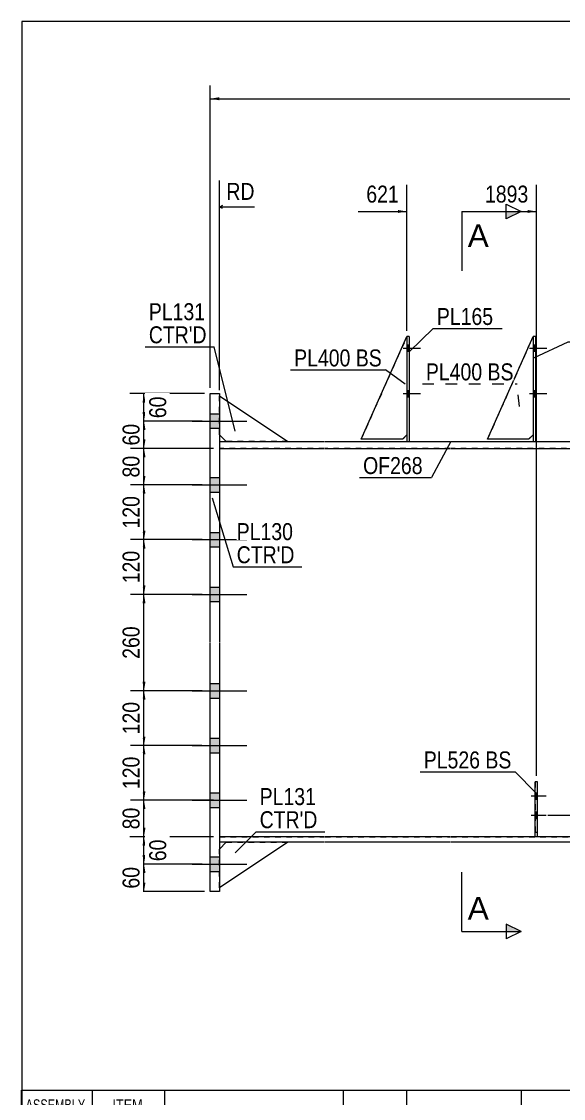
# Model space of a CAD drawing. Header units: millimetres. Extents: x 2 to 405, y 5 to 282.
# Drawn here: x 5 to 96.4, y 100.4 to 282 of the extents above; entities that cross this region are included whole.
import ezdxf

# ---------------------------------------------------------------- set-up
doc = ezdxf.new("R2010")
doc.units = ezdxf.units.MM
doc.linetypes.add('DXK_LINE_DOT1', pattern=[1.8814, 0.9407, -0.9407])
doc.linetypes.add('DXK_LINE_DOT2', pattern=[3.9198, 1.9599, -1.9599])
doc.styles.add('Arial', font='ARIAL.TTF', dxfattribs={"height": 0.2})
doc.styles.add('Arial Narrow', font='ARIALN.TTF', dxfattribs={"height": 0.2})

# ---------------------------------------------------------------- blocks, each defined once
blk = doc.blocks.new('Unknown-623473180-1210')
at = {"color": 5, "linetype": 'Continuous'}
for p, q in [((405, 282), (5, 282)), ((5, 282), (5, 5))]:
    blk.add_line(p, q, dxfattribs=at)
blk = doc.blocks.new('Part-623473180-1536 - 1485')
at = {"color": 2, "linetype": 'Continuous'}
for p, q in [((38.36, 211.17), (56.05, 211.17)), ((38.36, 211.17), (38.36, 210.02)), ((56.15, 211.17), (77.34, 211.17)), ((77.44, 211.17), (98.82, 211.17)), ((98.92, 211.17), (107.38, 211.17)), ((107.38, 211.17), (107.38, 210.02)), ((38.36, 210.02), (56.05, 210.02)), ((56.15, 210.02), (77.34, 210.02)), ((77.44, 210.02), (98.82, 210.02)), ((98.92, 210.02), (107.38, 210.02))]:
    blk.add_line(p, q, dxfattribs=at)
blk = doc.blocks.new('Bolt-623473180-1613 - 1485')
at = {"linetype": 'Continuous'}
for points in [[(91.68, 226.4), (91.68, 227.48), (91.29, 227.48), (91.29, 226.4)], [(91.68, 226.4), (91.68, 227.48), (91.29, 227.48), (91.29, 226.4)], [(91.68, 226.4), (91.68, 227.48), (91.29, 227.48), (91.29, 226.4)], [(91.68, 218.71), (91.68, 219.79), (91.29, 219.79), (91.29, 218.71)], [(91.68, 218.71), (91.68, 219.79), (91.29, 219.79), (91.29, 218.71)], [(91.68, 218.71), (91.68, 219.79), (91.29, 219.79), (91.29, 218.71)]]:
    blk.add_hatch(color=3, dxfattribs=at).paths.add_polyline_path(points)
at = {"color": 3, "linetype": 'Continuous'}
for p, q in [((91.29, 227.48), (91.68, 227.48)), ((91.29, 227.48), (91.68, 227.48)), ((91.29, 227.48), (91.68, 227.48)), ((90.68, 226.94), (93.6, 226.94)), ((90.68, 226.94), (93.6, 226.94)), ((90.68, 226.94), (93.6, 226.94)), ((91.29, 226.4), (91.68, 226.4)), ((91.29, 226.4), (91.68, 226.4)), ((91.29, 226.4), (91.68, 226.4)), ((91.29, 219.79), (91.68, 219.79)), ((91.29, 219.79), (91.68, 219.79)), ((91.29, 219.79), (91.68, 219.79)), ((90.68, 219.25), (93.6, 219.25)), ((90.68, 219.25), (93.6, 219.25)), ((90.68, 219.25), (93.6, 219.25)), ((91.29, 218.71), (91.68, 218.71)), ((91.29, 218.71), (91.68, 218.71)), ((91.29, 218.71), (91.68, 218.71))]:
    blk.add_line(p, q, dxfattribs=at)
blk = doc.blocks.new('Part-623473180-1558 - 1485')
at = {"color": 7, "linetype": 'DXK_LINE_DOT1'}
for p, q in [((56.05, 210.02), (38.36, 210.02)), ((38.36, 210.02), (38.36, 177.32)), ((77.34, 210.02), (56.15, 210.02)), ((98.82, 210.02), (77.44, 210.02)), ((126.71, 210.02), (98.92, 210.02)), ((148.18, 210.02), (126.81, 210.02)), ((194.99, 210.02), (148.28, 210.02)), ((202.63, 210.02), (195.09, 210.02)), ((202.63, 201.55), (202.63, 192.32)), ((38.36, 177.22), (38.36, 144.53)), ((38.36, 144.53), (56.05, 144.53)), ((56.15, 144.53), (77.34, 144.53)), ((77.44, 144.53), (98.82, 144.53)), ((98.92, 144.53), (126.71, 144.53)), ((126.81, 144.53), (148.18, 144.53)), ((148.28, 144.53), (194.99, 144.53)), ((195.09, 144.53), (202.63, 144.53))]:
    blk.add_line(p, q, dxfattribs=at)
at = {"color": 2, "linetype": 'Continuous'}
for p, q in [((202.63, 210.02), (202.63, 201.55)), ((202.63, 177.32), (202.63, 192.32)), ((202.63, 144.53), (202.63, 177.22))]:
    blk.add_line(p, q, dxfattribs=at)
blk = doc.blocks.new('Part-623473180-1708 - 1485')
at = {"color": 2, "linetype": 'Continuous'}
for p, q in [((91.68, 228.86), (91.29, 228.86)), ((91.29, 228.86), (91.29, 211.17)), ((91.68, 228.86), (91.67, 211.17))]:
    blk.add_line(p, q, dxfattribs=at)
at = {"color": 7, "linetype": 'DXK_LINE_DOT1'}
blk.add_line((91.29, 211.17), (91.67, 211.17), dxfattribs=at)
blk = doc.blocks.new('Part-623473180-1745 - 1485')
at = {"color": 2, "linetype": 'Continuous'}
for p, q in [((70.38, 228.86), (70, 228.86)), ((70, 228.86), (70, 211.17)), ((70.38, 228.86), (70.38, 211.17))]:
    blk.add_line(p, q, dxfattribs=at)
at = {"color": 7, "linetype": 'DXK_LINE_DOT1'}
blk.add_line((70, 211.17), (70.38, 211.17), dxfattribs=at)
blk = doc.blocks.new('Part-623473180-1681 - 1485')
at = {"color": 2, "linetype": 'Continuous'}
for p, q in [((83.6, 211.56), (91.29, 228.86)), ((90.52, 211.55), (83.6, 211.56)), ((91.29, 212.32), (90.52, 211.55))]:
    blk.add_line(p, q, dxfattribs=at)
at = {"color": 7, "linetype": 'DXK_LINE_DOT1'}
blk.add_line((91.29, 228.86), (91.29, 212.32), dxfattribs=at)
blk = doc.blocks.new('Bolt-623473180-1617 - 1485')
at = {"linetype": 'Continuous'}
for points in [[(70.38, 226.4), (70.38, 227.48), (70, 227.48), (70, 226.4)], [(70.38, 226.4), (70.38, 227.48), (70, 227.48), (70, 226.4)], [(70.38, 226.4), (70.38, 227.48), (70, 227.48), (70, 226.4)], [(70.38, 218.71), (70.38, 219.79), (70, 219.79), (70, 218.71)], [(70.38, 218.71), (70.38, 219.79), (70, 219.79), (70, 218.71)], [(70.38, 218.71), (70.38, 219.79), (70, 219.79), (70, 218.71)]]:
    blk.add_hatch(color=3, dxfattribs=at).paths.add_polyline_path(points)
at = {"color": 3, "linetype": 'Continuous'}
for p, q in [((70, 227.48), (70.38, 227.48)), ((70, 227.48), (70.38, 227.48)), ((70, 227.48), (70.38, 227.48)), ((69.38, 226.94), (72.31, 226.94)), ((69.38, 226.94), (72.31, 226.94)), ((69.38, 226.94), (72.31, 226.94)), ((70, 226.4), (70.38, 226.4)), ((70, 226.4), (70.38, 226.4)), ((70, 226.4), (70.38, 226.4)), ((70, 219.79), (70.38, 219.79)), ((70, 219.79), (70.38, 219.79)), ((70, 219.79), (70.38, 219.79)), ((69.38, 219.25), (72.3, 219.25)), ((69.38, 219.25), (72.3, 219.25)), ((69.38, 219.25), (72.3, 219.25)), ((70, 218.71), (70.38, 218.71)), ((70, 218.71), (70.38, 218.71)), ((70, 218.71), (70.38, 218.71))]:
    blk.add_line(p, q, dxfattribs=at)
blk = doc.blocks.new('Bolt-623473180-1630 - 1485')
at = {"linetype": 'Continuous'}
for points in [[(36.82, 215.86), (36.82, 213.4), (38.36, 213.4), (38.36, 215.86)], [(36.82, 215.86), (36.82, 213.4), (38.36, 213.4), (38.36, 215.86)], [(36.82, 205.09), (36.82, 202.63), (38.36, 202.63), (38.36, 205.09)], [(36.82, 205.09), (36.82, 202.63), (38.36, 202.63), (38.36, 205.09)], [(36.82, 195.86), (36.82, 193.4), (38.36, 193.4), (38.36, 195.86)], [(36.82, 195.86), (36.82, 193.4), (38.36, 193.4), (38.36, 195.86)], [(36.82, 186.63), (36.82, 184.17), (38.36, 184.17), (38.36, 186.63)], [(36.82, 186.63), (36.82, 184.17), (38.36, 184.17), (38.36, 186.63)], [(36.82, 170.38), (36.82, 167.92), (38.36, 167.92), (38.36, 170.38)], [(36.82, 170.38), (36.82, 167.92), (38.36, 167.92), (38.36, 170.38)], [(36.82, 161.15), (36.82, 158.69), (38.36, 158.69), (38.36, 161.15)], [(36.82, 161.15), (36.82, 158.69), (38.36, 158.69), (38.36, 161.15)], [(36.82, 151.92), (36.82, 149.45), (38.36, 149.45), (38.36, 151.92)], [(36.82, 151.92), (36.82, 149.45), (38.36, 149.45), (38.36, 151.92)], [(36.82, 141.15), (36.82, 138.69), (38.36, 138.69), (38.36, 141.15)], [(36.82, 141.15), (36.82, 138.69), (38.36, 138.69), (38.36, 141.15)]]:
    blk.add_hatch(color=3, dxfattribs=at).paths.add_polyline_path(points)
at = {"color": 3, "linetype": 'Continuous'}
for p, q in [((33.76, 214.63), (42.97, 214.63)), ((33.76, 214.63), (42.97, 214.63)), ((36.82, 215.86), (38.36, 215.86)), ((36.82, 215.86), (38.36, 215.86)), ((36.82, 213.4), (38.36, 213.4)), ((36.82, 213.4), (38.36, 213.4)), ((33.76, 203.86), (42.97, 203.86)), ((33.76, 203.86), (42.97, 203.86)), ((36.82, 205.09), (38.36, 205.09)), ((36.82, 205.09), (38.36, 205.09)), ((36.82, 202.63), (38.36, 202.63)), ((36.82, 202.63), (38.36, 202.63)), ((33.76, 194.63), (42.97, 194.63)), ((33.76, 194.63), (42.97, 194.63)), ((36.82, 195.86), (38.36, 195.86)), ((36.82, 195.86), (38.36, 195.86)), ((36.82, 193.4), (38.36, 193.4)), ((36.82, 193.4), (38.36, 193.4)), ((33.76, 185.4), (42.97, 185.4)), ((33.76, 185.4), (42.97, 185.4)), ((36.82, 186.63), (38.36, 186.63)), ((36.82, 186.63), (38.36, 186.63)), ((36.82, 184.17), (38.36, 184.17)), ((36.82, 184.17), (38.36, 184.17)), ((33.76, 169.15), (42.97, 169.15)), ((33.76, 169.15), (42.97, 169.15)), ((36.82, 170.38), (38.36, 170.38)), ((36.82, 170.38), (38.36, 170.38)), ((36.82, 167.92), (38.36, 167.92)), ((36.82, 167.92), (38.36, 167.92)), ((33.76, 159.92), (42.97, 159.92)), ((33.76, 159.92), (42.97, 159.92)), ((36.82, 161.15), (38.36, 161.15)), ((36.82, 161.15), (38.36, 161.15)), ((36.82, 158.69), (38.36, 158.69)), ((36.82, 158.69), (38.36, 158.69)), ((36.82, 151.92), (38.36, 151.92)), ((36.82, 151.92), (38.36, 151.92)), ((33.76, 150.69), (42.97, 150.69)), ((33.76, 150.69), (42.97, 150.69)), ((36.82, 149.45), (38.36, 149.45)), ((36.82, 149.45), (38.36, 149.45)), ((33.76, 139.92), (42.97, 139.92)), ((33.76, 139.92), (42.97, 139.92)), ((36.82, 141.15), (38.36, 141.15)), ((36.82, 141.15), (38.36, 141.15)), ((36.82, 138.69), (38.36, 138.69)), ((36.82, 138.69), (38.36, 138.69))]:
    blk.add_line(p, q, dxfattribs=at)
blk = doc.blocks.new('Part-623473180-1659 - 1485')
at = {"color": 2, "linetype": 'Continuous'}
for p, q in [((91.66, 144.55), (91.66, 153.79)), ((92.05, 153.79), (91.66, 153.79)), ((92.05, 144.55), (92.05, 153.79)), ((91.66, 144.55), (92.05, 144.55))]:
    blk.add_line(p, q, dxfattribs=at)
at = {"color": 7, "linetype": 'DXK_LINE_DOT1'}
blk.add_line((91.66, 145.32), (92.05, 145.32), dxfattribs=at)
blk = doc.blocks.new('Part-623473180-1919 - 1485')
at = {"color": 2, "linetype": 'Continuous'}
for p, q in [((49.9, 143.61), (38.36, 135.92)), ((38.36, 142.45), (39.51, 143.61))]:
    blk.add_line(p, q, dxfattribs=at)
at = {"color": 7, "linetype": 'DXK_LINE_DOT1'}
for p, q in [((39.51, 143.61), (49.9, 143.61)), ((38.36, 135.92), (38.36, 142.45))]:
    blk.add_line(p, q, dxfattribs=at)
blk = doc.blocks.new('Part-623473180-1924 - 1485')
at = {"color": 2, "linetype": 'Continuous'}
for p, q in [((38.36, 218.86), (49.9, 211.17)), ((39.51, 211.17), (38.36, 212.32))]:
    blk.add_line(p, q, dxfattribs=at)
at = {"color": 7, "linetype": 'DXK_LINE_DOT1'}
for p, q in [((38.36, 212.32), (38.36, 218.86)), ((49.9, 211.17), (39.51, 211.17))]:
    blk.add_line(p, q, dxfattribs=at)
blk = doc.blocks.new('Part-623473180-1929 - 1485')
at = {"color": 2, "linetype": 'Continuous'}
for p, q in [((36.82, 219.25), (38.36, 219.25)), ((36.82, 177.32), (36.82, 219.25)), ((38.36, 219.25), (38.36, 177.32)), ((36.82, 135.3), (36.82, 177.22)), ((38.36, 177.22), (38.36, 135.3)), ((38.36, 135.3), (36.82, 135.3))]:
    blk.add_line(p, q, dxfattribs=at)
blk = doc.blocks.new('Part-623473180-1951 - 1485')
at = {"color": 2, "linetype": 'Continuous'}
for p, q in [((56.05, 144.53), (38.36, 144.53)), ((38.36, 144.53), (38.36, 143.61)), ((56.05, 143.61), (38.36, 143.61)), ((77.34, 144.53), (56.15, 144.53)), ((77.34, 143.61), (56.15, 143.61)), ((98.82, 144.53), (77.44, 144.53)), ((98.82, 143.61), (77.44, 143.61)), ((105.07, 144.53), (98.92, 144.53)), ((105.07, 143.61), (98.92, 143.61)), ((105.07, 144.53), (105.07, 143.61))]:
    blk.add_line(p, q, dxfattribs=at)
blk = doc.blocks.new('Part-623473180-6113 - 1485')
at = {"color": 2, "linetype": 'Continuous'}
for p, q in [((62.3, 211.56), (70, 228.86)), ((69.23, 211.55), (62.3, 211.56)), ((70, 212.32), (69.23, 211.55))]:
    blk.add_line(p, q, dxfattribs=at)
at = {"color": 7, "linetype": 'DXK_LINE_DOT1'}
blk.add_line((70, 228.86), (70, 212.32), dxfattribs=at)
blk = doc.blocks.new('Part-623473180-6115 - 1485')
at = {"color": 7, "linetype": 'DXK_LINE_DOT1'}
for p, q in [((91.66, 153.79), (91.66, 144.55)), ((92.05, 153.79), (91.66, 153.79)), ((92.05, 144.55), (92.05, 153.79)), ((91.66, 144.55), (92.05, 144.55))]:
    blk.add_line(p, q, dxfattribs=at)
blk = doc.blocks.new('Part-623473180-6131 - 1485')
at = {"color": 7, "linetype": 'DXK_LINE_DOT1'}
for p, q in [((83.6, 211.56), (91.29, 228.86)), ((90.52, 211.55), (83.6, 211.56)), ((91.29, 212.32), (90.52, 211.55))]:
    blk.add_line(p, q, dxfattribs=at)
blk = doc.blocks.new('Part-623473180-6135 - 1485')
at = {"color": 7, "linetype": 'DXK_LINE_DOT1'}
for p, q in [((62.3, 211.56), (70, 228.86)), ((69.23, 211.55), (62.3, 211.56)), ((70, 212.32), (69.23, 211.55))]:
    blk.add_line(p, q, dxfattribs=at)
blk = doc.blocks.new('Bolt-623473180-6141 - 1485')
at = {"linetype": 'Continuous'}
for points in [[(92.05, 150.87), (92.05, 151.95), (91.66, 151.95), (91.66, 150.87)], [(92.05, 147.63), (92.05, 148.71), (91.66, 148.71), (91.66, 147.63)]]:
    blk.add_hatch(color=3, dxfattribs=at).paths.add_polyline_path(points)
at = {"color": 3, "linetype": 'Continuous'}
for p, q in [((90.93, 151.41), (93.47, 151.41)), ((91.66, 151.95), (92.05, 151.95)), ((91.66, 150.87), (92.05, 150.87)), ((90.93, 148.17), (93.47, 148.17)), ((91.66, 148.71), (92.05, 148.71)), ((91.66, 147.63), (92.05, 147.63))]:
    blk.add_line(p, q, dxfattribs=at)
blk = doc.blocks.new('Bolt-623473180-6150 - 1485')
at = {"color": 3, "linetype": 'DXK_LINE_DOT2'}
for p, q in [((90.93, 151.41), (93.47, 151.41)), ((91.66, 151.95), (92.05, 151.95)), ((91.66, 150.87), (92.05, 150.87)), ((90.93, 148.17), (93.47, 148.17)), ((91.66, 148.71), (92.05, 148.71)), ((91.66, 147.63), (92.05, 147.63))]:
    blk.add_line(p, q, dxfattribs=at)
blk = doc.blocks.new('StraightDimension-623473180-8258 - 1485')
at = {"linetype": 'Continuous'}
for points in [[(25.38, 183.9), (25.63, 185.4), (25.88, 183.9)], [(25.88, 170.65), (25.63, 169.15), (25.38, 170.65)]]:
    blk.add_hatch(color=7, dxfattribs=at).paths.add_polyline_path(points)
at = {"color": 7, "linetype": 'Continuous'}
for p, q in [((35.42, 185.4), (23.38, 185.4)), ((25.63, 169.15), (25.63, 185.4)), ((35.42, 169.15), (23.38, 169.15))]:
    blk.add_line(p, q, dxfattribs=at)
at = {"color": 0}
blk.add_wipeout([(25.48, 180.62), (21.28, 180.62), (21.28, 173.93), (25.48, 173.93)], dxfattribs=at)
at = {"color": 3, "style": 'Arial Narrow'}
blk.add_text('260', height=2.863, rotation=90.0002, dxfattribs=at).set_placement((24.88, 174.53))
blk = doc.blocks.new('StraightDimension-623473180-2126 - 1485')
at = {"linetype": 'Continuous'}
for points in [[(101.51, 208.52), (101.76, 210.02), (102.01, 208.52)], [(102.01, 149.67), (101.76, 148.17), (101.51, 149.67)]]:
    blk.add_hatch(color=7, dxfattribs=at).paths.add_polyline_path(points)
at = {"color": 7, "linetype": 'Continuous'}
for p, q in [((78.38, 210.02), (104.16, 210.02)), ((101.76, 148.17), (101.76, 210.02)), ((93.76, 148.17), (104.16, 148.17))]:
    blk.add_line(p, q, dxfattribs=at)
at = {"color": 0}
blk.add_wipeout([(101.61, 182.43), (97.41, 182.43), (97.41, 175.75), (101.61, 175.75)], dxfattribs=at)
at = {"color": 0, "linetype": 'Continuous'}
blk.add_wipeout([(106.86, 181.01), (102.66, 181.01), (102.66, 173.42), (106.86, 173.42)], dxfattribs=at)
at = {"color": 3, "style": 'Arial Narrow'}
blk.add_text('853', height=2.863, rotation=90.0002, dxfattribs=at).set_placement((101.01, 176.35))
at = {"color": 3, "linetype": 'Continuous', "style": 'Arial Narrow'}
blk.add_text('TYP', height=2.863, rotation=90.0002, dxfattribs=at).set_placement((106.26, 174.02))
blk = doc.blocks.new('StraightDimension-623473180-2242 - 1485')
at = {"linetype": 'Continuous'}
blk.add_hatch(color=7, dxfattribs=at).paths.add_polyline_path([(38.32, 268.73), (36.82, 268.98), (38.32, 269.23)])
at = {"color": 7, "linetype": 'Continuous'}
for p, q in [((36.82, 220.25), (36.82, 271.23)), ((36.82, 268.98), (334.67, 268.98))]:
    blk.add_line(p, q, dxfattribs=at)
blk = doc.blocks.new('StraightDimension-623473180-8253 - 1485')
at = {"linetype": 'Continuous'}
for points in [[(25.38, 217.75), (25.63, 219.25), (25.88, 217.75)], [(25.88, 216.13), (25.63, 214.63), (25.38, 216.13)]]:
    blk.add_hatch(color=7, dxfattribs=at).paths.add_polyline_path(points)
at = {"color": 7, "linetype": 'Continuous'}
for p, q in [((35.82, 219.25), (23.23, 219.25)), ((25.63, 214.63), (25.63, 219.25)), ((35.42, 214.63), (23.23, 214.63))]:
    blk.add_line(p, q, dxfattribs=at)
at = {"color": 0}
blk.add_wipeout([(29.98, 219.37), (25.78, 219.37), (25.78, 214.51), (29.98, 214.51)], dxfattribs=at)
at = {"color": 3, "style": 'Arial Narrow'}
blk.add_text('60', height=2.863, rotation=90.0002, dxfattribs=at).set_placement((29.38, 215.11))
blk = doc.blocks.new('StraightDimension-623473180-8254 - 1485')
at = {"linetype": 'Continuous'}
for points in [[(25.38, 213.13), (25.63, 214.63), (25.88, 213.13)], [(25.88, 211.52), (25.63, 210.02), (25.38, 211.52)]]:
    blk.add_hatch(color=7, dxfattribs=at).paths.add_polyline_path(points)
at = {"color": 7, "linetype": 'Continuous'}
for p, q in [((35.42, 214.63), (23.38, 214.63)), ((25.63, 210.02), (25.63, 214.63)), ((37.36, 210.02), (23.38, 210.02))]:
    blk.add_line(p, q, dxfattribs=at)
at = {"color": 0}
blk.add_wipeout([(25.48, 214.75), (21.28, 214.75), (21.28, 209.9), (25.48, 209.9)], dxfattribs=at)
at = {"color": 3, "style": 'Arial Narrow'}
blk.add_text('60', height=2.863, rotation=90.0002, dxfattribs=at).set_placement((24.88, 210.5))
blk = doc.blocks.new('StraightDimension-623473180-8255 - 1485')
at = {"linetype": 'Continuous'}
for points in [[(25.38, 208.52), (25.63, 210.02), (25.88, 208.52)], [(25.88, 205.36), (25.63, 203.86), (25.38, 205.36)]]:
    blk.add_hatch(color=7, dxfattribs=at).paths.add_polyline_path(points)
at = {"color": 7, "linetype": 'Continuous'}
for p, q in [((37.36, 210.02), (23.38, 210.02)), ((25.63, 203.86), (25.63, 210.02)), ((35.42, 203.86), (23.38, 203.86))]:
    blk.add_line(p, q, dxfattribs=at)
at = {"color": 0}
blk.add_wipeout([(25.48, 209.37), (21.28, 209.37), (21.28, 204.51), (25.48, 204.51)], dxfattribs=at)
at = {"color": 3, "style": 'Arial Narrow'}
blk.add_text('80', height=2.863, rotation=90.0002, dxfattribs=at).set_placement((24.88, 205.11))
blk = doc.blocks.new('StraightDimension-623473180-8256 - 1485')
at = {"linetype": 'Continuous'}
for points in [[(25.38, 202.36), (25.63, 203.86), (25.88, 202.36)], [(25.88, 196.13), (25.63, 194.63), (25.38, 196.13)]]:
    blk.add_hatch(color=7, dxfattribs=at).paths.add_polyline_path(points)
at = {"color": 7, "linetype": 'Continuous'}
for p, q in [((35.42, 203.86), (23.38, 203.86)), ((25.63, 194.63), (25.63, 203.86)), ((35.42, 194.63), (23.38, 194.63))]:
    blk.add_line(p, q, dxfattribs=at)
at = {"color": 0}
blk.add_wipeout([(25.48, 202.59), (21.28, 202.59), (21.28, 195.9), (25.48, 195.9)], dxfattribs=at)
at = {"color": 3, "style": 'Arial Narrow'}
blk.add_text('120', height=2.863, rotation=90.0002, dxfattribs=at).set_placement((24.88, 196.5))
blk = doc.blocks.new('StraightDimension-623473180-8257 - 1485')
at = {"linetype": 'Continuous'}
for points in [[(25.38, 193.13), (25.63, 194.63), (25.88, 193.13)], [(25.88, 186.9), (25.63, 185.4), (25.38, 186.9)]]:
    blk.add_hatch(color=7, dxfattribs=at).paths.add_polyline_path(points)
at = {"color": 7, "linetype": 'Continuous'}
for p, q in [((35.42, 194.63), (23.38, 194.63)), ((25.63, 185.4), (25.63, 194.63)), ((35.42, 185.4), (23.38, 185.4))]:
    blk.add_line(p, q, dxfattribs=at)
at = {"color": 0}
blk.add_wipeout([(25.48, 193.36), (21.28, 193.36), (21.28, 186.67), (25.48, 186.67)], dxfattribs=at)
at = {"color": 3, "style": 'Arial Narrow'}
blk.add_text('120', height=2.863, rotation=90.0002, dxfattribs=at).set_placement((24.88, 187.27))
blk = doc.blocks.new('StraightDimension-623473180-8259 - 1485')
at = {"linetype": 'Continuous'}
for points in [[(25.38, 167.65), (25.63, 169.15), (25.88, 167.65)], [(25.88, 161.42), (25.63, 159.92), (25.38, 161.42)]]:
    blk.add_hatch(color=7, dxfattribs=at).paths.add_polyline_path(points)
at = {"color": 7, "linetype": 'Continuous'}
for p, q in [((35.42, 169.15), (23.38, 169.15)), ((25.63, 159.92), (25.63, 169.15)), ((35.41, 159.92), (23.38, 159.92))]:
    blk.add_line(p, q, dxfattribs=at)
at = {"color": 0}
blk.add_wipeout([(25.48, 167.87), (21.28, 167.87), (21.28, 161.19), (25.48, 161.19)], dxfattribs=at)
at = {"color": 3, "style": 'Arial Narrow'}
blk.add_text('120', height=2.863, rotation=90.0002, dxfattribs=at).set_placement((24.88, 161.79))
blk = doc.blocks.new('StraightDimension-623473180-8260 - 1485')
at = {"linetype": 'Continuous'}
for points in [[(25.38, 158.42), (25.63, 159.92), (25.88, 158.42)], [(25.88, 152.18), (25.63, 150.68), (25.38, 152.18)]]:
    blk.add_hatch(color=7, dxfattribs=at).paths.add_polyline_path(points)
at = {"color": 7, "linetype": 'Continuous'}
for p, q in [((35.41, 159.92), (23.38, 159.92)), ((25.63, 150.68), (25.63, 159.92)), ((37.36, 150.68), (23.38, 150.68))]:
    blk.add_line(p, q, dxfattribs=at)
at = {"color": 0}
blk.add_wipeout([(25.48, 158.64), (21.28, 158.64), (21.28, 151.96), (25.48, 151.96)], dxfattribs=at)
at = {"color": 3, "style": 'Arial Narrow'}
blk.add_text('120', height=2.863, rotation=90.0002, dxfattribs=at).set_placement((24.88, 152.56))
blk = doc.blocks.new('StraightDimension-623473180-8261 - 1485')
at = {"linetype": 'Continuous'}
for points in [[(25.38, 149.18), (25.63, 150.68), (25.88, 149.18)], [(25.88, 146.03), (25.63, 144.53), (25.38, 146.03)]]:
    blk.add_hatch(color=7, dxfattribs=at).paths.add_polyline_path(points)
at = {"color": 7, "linetype": 'Continuous'}
for p, q in [((37.36, 150.68), (23.38, 150.68)), ((25.63, 144.53), (25.63, 150.68)), ((37.36, 144.53), (23.38, 144.53))]:
    blk.add_line(p, q, dxfattribs=at)
at = {"color": 0}
blk.add_wipeout([(25.48, 150.04), (21.28, 150.04), (21.28, 145.18), (25.48, 145.18)], dxfattribs=at)
at = {"color": 3, "style": 'Arial Narrow'}
blk.add_text('80', height=2.863, rotation=90.0002, dxfattribs=at).set_placement((24.88, 145.78))
blk = doc.blocks.new('StraightDimension-623473180-8262 - 1485')
at = {"linetype": 'Continuous'}
for points in [[(25.38, 143.03), (25.63, 144.53), (25.88, 143.03)], [(25.88, 141.42), (25.63, 139.92), (25.38, 141.42)]]:
    blk.add_hatch(color=7, dxfattribs=at).paths.add_polyline_path(points)
at = {"color": 7, "linetype": 'Continuous'}
for p, q in [((37.36, 144.53), (23.23, 144.53)), ((25.63, 139.92), (25.63, 144.53)), ((35.42, 139.92), (23.23, 139.92))]:
    blk.add_line(p, q, dxfattribs=at)
at = {"color": 0}
blk.add_wipeout([(29.98, 144.65), (25.78, 144.65), (25.78, 139.8), (29.98, 139.8)], dxfattribs=at)
at = {"color": 3, "style": 'Arial Narrow'}
blk.add_text('60', height=2.863, rotation=90.0002, dxfattribs=at).set_placement((29.38, 140.4))
blk = doc.blocks.new('StraightDimension-623473180-8263 - 1485')
at = {"linetype": 'Continuous'}
for points in [[(25.38, 138.42), (25.63, 139.92), (25.88, 138.42)], [(25.88, 136.8), (25.63, 135.3), (25.38, 136.8)]]:
    blk.add_hatch(color=7, dxfattribs=at).paths.add_polyline_path(points)
at = {"color": 7, "linetype": 'Continuous'}
for p, q in [((35.42, 139.92), (23.38, 139.92)), ((25.63, 135.3), (25.63, 139.92)), ((35.82, 135.3), (23.38, 135.3))]:
    blk.add_line(p, q, dxfattribs=at)
at = {"color": 0}
blk.add_wipeout([(25.48, 140.04), (21.28, 140.04), (21.28, 135.18), (25.48, 135.18)], dxfattribs=at)
at = {"color": 3, "style": 'Arial Narrow'}
blk.add_text('60', height=2.863, rotation=90.0002, dxfattribs=at).set_placement((24.88, 135.78))
blk = doc.blocks.new('StraightDimension-623473180-12935 - 1485')
at = {"linetype": 'Continuous'}
blk.add_hatch(color=7, dxfattribs=at).paths.add_polyline_path([(90.36, 250.22), (91.86, 249.97), (90.36, 249.72)])
at = {"color": 7, "linetype": 'Continuous'}
for p, q in [((91.86, 154.79), (91.86, 254.47)), ((81.79, 249.97), (91.86, 249.97))]:
    blk.add_line(p, q, dxfattribs=at)
at = {"color": 0}
blk.add_wipeout([(91.08, 250.87), (91.08, 255.07), (82.57, 255.07), (82.57, 250.87)], dxfattribs=at)
at = {"color": 3, "style": 'Arial Narrow'}
blk.add_text('1893', height=2.863, dxfattribs=at).set_placement((83.17, 251.47))
blk = doc.blocks.new('StraightDimension-623473180-12936 - 1485')
at = {"linetype": 'Continuous'}
blk.add_hatch(color=7, dxfattribs=at).paths.add_polyline_path([(68.5, 250.22), (70, 249.97), (68.5, 249.72)])
at = {"color": 7, "linetype": 'Continuous'}
for p, q in [((70, 229.86), (70, 254.47)), ((61.76, 249.97), (70, 249.97))]:
    blk.add_line(p, q, dxfattribs=at)
at = {"color": 0, "linetype": 'Continuous'}
blk.add_wipeout([(44.89, 251.32), (44.89, 255.52), (38.94, 255.52), (38.94, 251.32)], dxfattribs=at)
at = {"color": 7, "linetype": 'Continuous'}
for p, q in [((38.36, 219.86), (38.36, 255.22)), ((38.86, 250.97), (38.36, 250.72)), ((38.86, 250.47), (38.36, 250.72)), ((44.29, 250.72), (38.36, 250.72))]:
    blk.add_line(p, q, dxfattribs=at)
at = {"color": 3, "linetype": 'Continuous', "style": 'Arial Narrow'}
blk.add_text('RD', height=2.863, dxfattribs=at).set_placement((39.54, 251.92))
at = {"color": 0}
blk.add_wipeout([(69.22, 250.87), (69.22, 255.07), (62.54, 255.07), (62.54, 250.87)], dxfattribs=at)
at = {"color": 3, "style": 'Arial Narrow'}
blk.add_text('621', height=2.863, dxfattribs=at).set_placement((63.14, 251.47))
blk = doc.blocks.new('CBS_BOM-623473180-13052')
at = {"color": 7, "linetype": 'Continuous'}
for p, q in [((4.97, 93.77), (4.97, 101.77)), ((4.97, 101.77), (159.89, 101.77)), ((16.97, 93.77), (16.97, 101.77)), ((29.16, 93.77), (29.16, 101.77)), ((59.32, 93.77), (59.32, 101.77)), ((70, 93.77), (70, 101.77)), ((89.32, 93.77), (89.32, 101.77)), ((108.12, 93.77), (108.12, 101.77)), ((119.33, 93.77), (119.33, 101.77)), ((132.12, 93.77), (132.12, 101.77)), ((143.87, 93.77), (143.87, 101.77)), ((159.89, 101.76), (159.89, 93.78)), ((4.97, 93.77), (159.89, 93.77)), ((4.97, 88.97), (4.97, 93.77)), ((16.97, 88.97), (16.97, 93.77)), ((29.16, 88.97), (29.16, 93.77)), ((59.32, 88.97), (59.32, 93.77)), ((70, 88.97), (70, 93.77)), ((89.32, 88.97), (89.32, 93.77)), ((96.58, 88.97), (96.58, 93.77)), ((108.12, 88.97), (108.12, 93.77)), ((119.33, 88.97), (119.33, 93.77)), ((132.12, 88.97), (132.12, 93.77)), ((143.89, 88.97), (143.89, 93.77)), ((159.89, 93.76), (159.89, 88.97)), ((4.97, 84.17), (4.97, 88.97)), ((16.97, 88.97), (159.89, 88.97)), ((16.97, 84.17), (16.97, 88.97)), ((29.16, 84.17), (29.16, 88.97)), ((59.32, 84.17), (59.32, 88.97)), ((70, 84.17), (70, 88.97)), ((89.32, 84.17), (89.32, 88.97)), ((96.58, 84.17), (96.58, 88.97)), ((108.12, 84.17), (108.12, 88.97)), ((119.33, 84.17), (119.33, 88.97)), ((132.12, 84.17), (132.12, 88.97)), ((143.89, 84.17), (143.89, 88.97)), ((159.89, 88.96), (159.89, 84.17)), ((4.97, 79.37), (4.97, 84.17)), ((16.97, 84.17), (159.89, 84.17)), ((16.97, 79.37), (16.97, 84.17)), ((29.16, 79.37), (29.16, 84.17)), ((59.32, 79.37), (59.32, 84.17)), ((70, 79.37), (70, 84.17)), ((89.32, 79.37), (89.32, 84.17)), ((96.58, 79.37), (96.58, 84.17)), ((108.12, 79.37), (108.12, 84.17)), ((119.33, 79.37), (119.33, 84.17)), ((132.12, 79.37), (132.12, 84.17)), ((143.89, 79.37), (143.89, 84.17)), ((159.89, 84.16), (159.89, 79.37)), ((4.97, 74.57), (4.97, 79.37)), ((16.97, 79.37), (159.89, 79.37)), ((16.97, 74.57), (16.97, 79.37)), ((29.16, 74.57), (29.16, 79.37)), ((59.32, 74.57), (59.32, 79.37)), ((70, 74.57), (70, 79.37)), ((89.32, 74.57), (89.32, 79.37)), ((96.58, 74.57), (96.58, 79.37)), ((108.12, 74.57), (108.12, 79.37)), ((119.33, 74.57), (119.33, 79.37)), ((132.12, 74.57), (132.12, 79.37)), ((143.89, 74.57), (143.89, 79.37)), ((159.89, 79.36), (159.89, 74.57)), ((4.97, 69.77), (4.97, 74.57)), ((16.97, 74.57), (159.89, 74.57)), ((16.97, 69.77), (16.97, 74.57)), ((29.16, 69.77), (29.16, 74.57)), ((59.32, 69.77), (59.32, 74.57)), ((70, 69.77), (70, 74.57)), ((89.32, 69.77), (89.32, 74.57)), ((96.58, 69.77), (96.58, 74.57)), ((108.12, 69.77), (108.12, 74.57)), ((119.33, 69.77), (119.33, 74.57)), ((132.12, 69.77), (132.12, 74.57)), ((143.89, 69.77), (143.89, 74.57)), ((159.89, 74.56), (159.89, 69.77)), ((4.97, 64.97), (4.97, 69.77)), ((16.97, 69.77), (159.89, 69.77)), ((16.97, 64.97), (16.97, 69.77)), ((29.16, 64.97), (29.16, 69.77)), ((59.32, 64.97), (59.32, 69.77)), ((70, 64.97), (70, 69.77)), ((89.32, 64.97), (89.32, 69.77)), ((96.58, 64.97), (96.58, 69.77)), ((108.12, 64.97), (108.12, 69.77)), ((119.33, 64.97), (119.33, 69.77)), ((132.12, 64.97), (132.12, 69.77)), ((143.89, 64.97), (143.89, 69.77)), ((159.89, 69.76), (159.89, 64.97)), ((4.97, 60.17), (4.97, 64.97)), ((16.97, 64.97), (159.89, 64.97)), ((16.97, 60.17), (16.97, 64.97)), ((29.16, 60.17), (29.16, 64.97)), ((59.32, 60.17), (59.32, 64.97)), ((70, 60.17), (70, 64.97)), ((89.32, 60.17), (89.32, 64.97)), ((96.58, 60.17), (96.58, 64.97)), ((108.12, 60.17), (108.12, 64.97)), ((119.33, 60.17), (119.33, 64.97)), ((132.12, 60.17), (132.12, 64.97)), ((143.89, 60.17), (143.89, 64.97)), ((159.89, 64.96), (159.89, 60.17)), ((4.97, 55.37), (4.97, 60.17)), ((16.97, 60.17), (159.89, 60.17)), ((16.97, 55.37), (16.97, 60.17)), ((29.16, 55.37), (29.16, 60.17)), ((59.32, 55.37), (59.32, 60.17)), ((70, 55.37), (70, 60.17)), ((89.32, 55.37), (89.32, 60.17)), ((96.58, 55.37), (96.58, 60.17)), ((108.12, 55.37), (108.12, 60.17)), ((119.33, 55.37), (119.33, 60.17)), ((132.12, 55.37), (132.12, 60.17)), ((143.89, 55.37), (143.89, 60.17)), ((159.89, 60.16), (159.89, 55.37)), ((4.97, 50.57), (4.97, 55.37)), ((16.97, 55.37), (159.89, 55.37)), ((16.97, 50.57), (16.97, 55.37)), ((29.16, 50.57), (29.16, 55.37)), ((59.32, 50.57), (59.32, 55.37)), ((70, 50.57), (70, 55.37)), ((89.32, 50.57), (89.32, 55.37)), ((96.58, 50.57), (96.58, 55.37)), ((108.12, 50.57), (108.12, 55.37)), ((119.33, 50.57), (119.33, 55.37)), ((132.12, 50.57), (132.12, 55.37)), ((143.89, 50.57), (143.89, 55.37)), ((159.89, 55.36), (159.89, 50.57)), ((4.97, 45.77), (4.97, 50.57)), ((16.97, 50.57), (159.89, 50.57)), ((16.97, 45.77), (16.97, 50.57)), ((29.16, 45.77), (29.16, 50.57)), ((59.32, 45.77), (59.32, 50.57)), ((70, 45.77), (70, 50.57)), ((89.32, 45.77), (89.32, 50.57)), ((96.58, 45.77), (96.58, 50.57)), ((108.12, 45.77), (108.12, 50.57)), ((119.33, 45.77), (119.33, 50.57)), ((132.12, 45.77), (132.12, 50.57)), ((143.89, 45.77), (143.89, 50.57)), ((159.89, 50.56), (159.89, 45.77)), ((4.97, 40.97), (4.97, 45.77)), ((16.97, 45.77), (159.89, 45.77)), ((16.97, 40.97), (16.97, 45.77)), ((29.16, 40.97), (29.16, 45.77)), ((59.32, 40.97), (59.32, 45.77)), ((70, 40.97), (70, 45.77)), ((89.32, 40.97), (89.32, 45.77)), ((96.58, 40.97), (96.58, 45.77)), ((108.12, 40.97), (108.12, 45.77)), ((119.33, 40.97), (119.33, 45.77)), ((132.12, 40.97), (132.12, 45.77)), ((143.89, 40.97), (143.89, 45.77)), ((159.89, 45.76), (159.89, 40.97)), ((4.97, 36.17), (4.97, 40.97)), ((16.97, 40.97), (159.89, 40.97)), ((16.97, 36.17), (16.97, 40.97)), ((29.16, 36.17), (29.16, 40.97)), ((59.32, 36.17), (59.32, 40.97)), ((70, 36.17), (70, 40.97)), ((89.32, 36.17), (89.32, 40.97)), ((96.58, 36.17), (96.58, 40.97)), ((108.12, 36.17), (108.12, 40.97)), ((119.33, 36.17), (119.33, 40.97)), ((132.12, 36.17), (132.12, 40.97)), ((143.89, 36.17), (143.89, 40.97)), ((159.89, 40.96), (159.89, 36.17)), ((4.97, 31.37), (4.97, 36.17)), ((16.97, 36.17), (159.89, 36.17)), ((16.97, 31.37), (16.97, 36.17)), ((29.16, 31.37), (29.16, 36.17)), ((59.32, 31.37), (59.32, 36.17)), ((70, 31.37), (70, 36.17)), ((89.32, 31.37), (89.32, 36.17)), ((96.58, 31.37), (96.58, 36.17)), ((108.12, 31.37), (108.12, 36.17)), ((119.33, 31.37), (119.33, 36.17)), ((132.12, 31.37), (132.12, 36.17)), ((143.89, 31.37), (143.89, 36.17)), ((159.89, 36.16), (159.89, 31.37)), ((4.97, 26.57), (4.97, 31.37)), ((16.97, 31.37), (159.89, 31.37)), ((16.97, 26.57), (16.97, 31.37)), ((29.16, 26.57), (29.16, 31.37)), ((59.32, 26.57), (59.32, 31.37)), ((70, 26.57), (70, 31.37)), ((89.32, 26.57), (89.32, 31.37)), ((96.58, 26.57), (96.58, 31.37)), ((108.12, 26.57), (108.12, 31.37)), ((119.33, 26.57), (119.33, 31.37)), ((132.12, 26.57), (132.12, 31.37)), ((143.89, 26.57), (143.89, 31.37)), ((159.89, 31.36), (159.89, 26.57)), ((4.97, 21.77), (4.97, 26.57)), ((16.97, 26.57), (159.89, 26.57)), ((16.97, 21.77), (16.97, 26.57)), ((29.16, 21.77), (29.16, 26.57)), ((59.32, 21.77), (59.32, 26.57)), ((70, 21.77), (70, 26.57)), ((89.32, 21.77), (89.32, 26.57)), ((96.58, 21.77), (96.58, 26.57)), ((108.12, 21.77), (108.12, 26.57)), ((119.33, 21.77), (119.33, 26.57)), ((132.12, 21.77), (132.12, 26.57)), ((143.89, 21.77), (143.89, 26.57)), ((159.89, 26.56), (159.89, 21.77)), ((4.97, 16.97), (4.97, 21.77)), ((16.97, 21.77), (159.89, 21.77)), ((16.97, 16.97), (16.97, 21.77)), ((29.16, 16.97), (29.16, 21.77)), ((59.32, 16.97), (59.32, 21.77)), ((70, 16.97), (70, 21.77)), ((89.32, 16.97), (89.32, 21.77)), ((96.58, 16.97), (96.58, 21.77)), ((108.12, 16.97), (108.12, 21.77)), ((119.33, 16.97), (119.33, 21.77)), ((132.12, 16.97), (132.12, 21.77)), ((143.89, 16.97), (143.89, 21.77)), ((159.89, 21.76), (159.89, 16.97)), ((4.97, 12.17), (4.97, 16.97)), ((16.97, 16.97), (159.89, 16.97)), ((16.97, 12.17), (16.97, 16.97)), ((29.16, 12.17), (29.16, 16.97)), ((59.32, 12.17), (59.32, 16.97)), ((70, 12.17), (70, 16.97)), ((89.32, 12.17), (89.32, 16.97)), ((96.58, 12.17), (96.58, 16.97)), ((108.12, 12.17), (108.12, 16.97)), ((119.33, 12.17), (119.33, 16.97)), ((132.12, 12.17), (132.12, 16.97)), ((143.89, 12.17), (143.89, 16.97)), ((159.89, 16.96), (159.89, 12.17)), ((4.97, 4.97), (4.97, 12.15)), ((16.97, 12.17), (159.89, 12.17)), ((119.33, 4.97), (119.33, 12.15)), ((132.12, 4.97), (132.12, 12.15)), ((143.93, 4.97), (143.93, 12.15)), ((159.89, 12.17), (159.89, 4.97)), ((4.97, 4.97), (159.89, 4.97))]:
    blk.add_line(p, q, dxfattribs=at)
at = {"color": 3, "linetype": 'Continuous', "style": 'Arial'}
for s, height, width, p in [('ASSEMBLY', 1.91, 0.7, (5.65, 98.34)), ('ITEM', 1.91, 0.8, (20.3, 98.34)), ('UNIT WT.', 1.91, 0.7, (98.01, 98.27)), ('WT./ITEM', 1.91, 0.7, (109.3, 98.27)), ('TOTAL WT.', 1.91, 0.7, (121.24, 98.27)), ('GRAND', 1.91, 0.8, (134.39, 98.43)), ('ITEM TYPE', 1.91, 0.7, (148.03, 98.35)), ('DESCRIPTION', 1.9102, 0.8, (31.48, 96.84)), ('LENGTH', 1.91, 0.7, (60.43, 96.84)), ('MATERIAL', 1.91, 0.8, (74.45, 96.79)), ('QTY.', 1.91, 0.8, (90.84, 96.87)), ('MARK', 1.91, 0.8, (7.97, 95.21)), ('NO.', 1.91, 0.8, (21.15, 95.21)), ('IN Kgs', 1.91, 0.8, (98.59, 95.13)), ('IN Kgs', 1.91, 0.8, (110.34, 95.13)), ('IN Kgs', 1.91, 0.8, (122.13, 95.13)), ('TOTAL WT.', 1.91, 0.7, (133.13, 95.09))]:
    blk.add_text(s, height=height, dxfattribs=dict(at, width=width)).set_placement(p)
at = {"color": 7, "linetype": 'Continuous', "style": 'Arial'}
for s, width, p in [('IF122', 0.8, (17.43, 90.4)), ('5990', 0.85, (63.04, 90.4)), ('S355JR', 0.8, (75.69, 90.4)), ('IF220', 0.8, (17.43, 85.6)), ('3000', 0.85, (63.04, 85.6)), ('S355JR', 0.8, (75.69, 85.6)), ('IF338', 0.8, (17.43, 80.8)), ('2965', 0.85, (63.04, 80.8)), ('S355JR', 0.8, (75.69, 80.8)), ('OF202', 0.8, (17.43, 76)), ('3000', 0.85, (63.04, 76)), ('S355JR', 0.8, (75.69, 76)), ('OF267', 0.8, (17.43, 71.2)), ('5960', 0.85, (63.04, 71.2)), ('S355JR', 0.8, (75.69, 71.2)), ('OF268', 0.8, (17.43, 66.4)), ('2995', 0.85, (63.04, 66.4)), ('S355JR', 0.8, (75.69, 66.4)), ('PL130', 0.8, (17.43, 61.6)), ('1140', 0.85, (63.04, 61.6)), ('S355JR', 0.8, (75.69, 61.6)), ('PL131', 0.8, (17.43, 56.8)), ('150', 0.85, (64.3, 56.8)), ('S355JR', 0.8, (75.69, 56.8)), ('PL165', 0.8, (17.43, 52)), ('230', 0.85, (64.3, 52)), ('S355JR', 0.8, (75.69, 52)), ('PL201', 0.8, (17.43, 47.2)), ('150', 0.85, (64.3, 47.2)), ('S355JR', 0.8, (75.69, 47.2)), ('PL202', 0.8, (17.43, 42.4)), ('130', 0.85, (64.3, 42.4)), ('S355JR', 0.8, (75.69, 42.4)), ('PL400', 0.8, (17.43, 37.6)), ('225', 0.85, (64.3, 37.6)), ('S355JR', 0.8, (75.69, 37.6)), ('PL426', 0.8, (17.43, 32.8)), ('180', 0.85, (64.3, 32.8)), ('S355JR', 0.8, (75.69, 32.8)), ('PL522', 0.8, (17.43, 28)), ('230', 0.85, (64.3, 28)), ('S355JR', 0.8, (75.69, 28)), ('PL526', 0.8, (17.43, 23.2)), ('120', 0.85, (64.3, 23.2)), ('S355JR', 0.8, (75.69, 23.2)), ('W157', 0.8, (17.43, 18.4)), ('5990', 0.85, (63.04, 18.4)), ('S355JR', 0.8, (75.69, 18.4)), ('W329', 0.8, (17.43, 13.6)), ('5965', 0.85, (63.04, 13.6)), ('S355JR', 0.8, (75.69, 13.6))]:
    blk.add_text(s, height=1.91, dxfattribs=dict(at, width=width)).set_placement(p)
for s, p in [('PL15*250', (30.41, 90.4)), ('1', (92.41, 90.4)), ('7.85', (101.88, 90.4)), ('176.33', (110.66, 90.4)), ('176.33', (123.37, 90.4)), ('PL12*250', (30.41, 85.6)), ('1', (92.41, 85.6)), ('7.85', (101.88, 85.6)), ('70.65', (112.14, 85.6)), ('70.65', (124.85, 85.6)), ('PL12*250', (30.41, 80.8)), ('1', (92.41, 80.8)), ('7.85', (101.88, 80.8)), ('69.82', (112.14, 80.8)), ('69.82', (124.85, 80.8)), ('PL12*250', (30.41, 76)), ('1', (92.41, 76)), ('7.85', (101.88, 76)), ('70.65', (112.14, 76)), ('70.65', (124.85, 76)), ('PL15*250', (30.41, 71.2)), ('1', (92.41, 71.2)), ('7.85', (101.88, 71.2)), ('175.45', (110.66, 71.2)), ('175.45', (123.37, 71.2)), ('PL15*250', (30.41, 66.4)), ('1', (92.41, 66.4)), ('7.85', (101.88, 66.4)), ('88.16', (112.14, 66.4)), ('88.16', (124.85, 66.4)), ('PL20*250', (30.41, 61.6)), ('2', (92.41, 61.6)), ('7.85', (101.88, 61.6)), ('44.74', (112.14, 61.6)), ('89.49', (124.85, 61.6)), ('PL10*100', (30.41, 56.8)), ('2', (92.41, 56.8)), ('7.85', (101.88, 56.8)), ('0.58', (113.62, 56.8)), ('1.16', (126.33, 56.8)), ('PL5*170', (30.41, 52)), ('8', (92.41, 52)), ('7.85', (101.88, 52)), ('1.53', (113.62, 52)), ('12.28', (124.85, 52)), ('PL6*120', (30.41, 47.2)), ('2', (92.41, 47.2)), ('7.85', (101.88, 47.2)), ('0.85', (113.62, 47.2)), ('1.70', (126.33, 47.2)), ('PL10*100', (30.41, 42.4)), ('2', (92.41, 42.4)), ('7.85', (101.88, 42.4)), ('0.50', (113.62, 42.4)), ('1.00', (126.33, 42.4)), ('PL5*100', (30.41, 37.6)), ('20', (91.67, 37.6)), ('7.85', (101.88, 37.6)), ('0.44', (113.62, 37.6)), ('8.79', (126.33, 37.6)), ('PL12*130', (30.41, 32.8)), ('1', (92.41, 32.8)), ('7.85', (101.88, 32.8)), ('2.20', (113.62, 32.8)), ('2.20', (126.33, 32.8)), ('PL5*170', (30.41, 28)), ('2', (92.41, 28)), ('7.85', (101.88, 28)), ('1.53', (113.62, 28)), ('3.07', (126.33, 28)), ('PL5*120', (30.41, 23.2)), ('8', (92.41, 23.2)), ('7.85', (101.88, 23.2)), ('0.56', (113.62, 23.2)), ('4.51', (126.33, 23.2)), ('PLT8*900', (30.41, 18.4)), ('1', (92.41, 18.4)), ('7.85', (101.88, 18.4)), ('338.55', (110.66, 18.4)), ('338.55', (123.37, 18.4)), ('PLT8*900', (30.41, 13.6)), ('1', (92.41, 13.6)), ('7.85', (101.88, 13.6)), ('337.13', (110.66, 13.6)), ('337.13', (123.37, 13.6))]:
    blk.add_text(s, height=1.91, dxfattribs=at).set_placement(p)
at = {"color": 6, "linetype": 'Continuous', "style": 'Arial'}
for s, height, width, p in [('RF36 x 2', 2.292, 2.05, (6.69, 7.16)), ('TOTAL IN Kgs.', 1.9102, 1.2, (95.13, 7.77)), ('1450.93', 1.91, 1.3, (119.86, 7.92)), ('290***', 1.91, 1.3, (132.79, 8.08))]:
    blk.add_text(s, height=height, dxfattribs=dict(at, width=width)).set_placement(p)
blk.add_text('LIGHT_STEEL', height=1.4135, dxfattribs=at).set_placement((145.14, 8.42))
blk = doc.blocks.new('Mark-623473180-1741 - 1485')
at = {"color": 0}
blk.add_wipeout([(84.55, 230.83), (84.55, 233.83), (75.05, 233.83), (75.05, 230.83)], dxfattribs=at)
blk.add_wipeout([(84.55, 230.83), (84.55, 233.83), (75.05, 233.83), (75.05, 230.83)], dxfattribs=at)
at = {"color": 7, "linetype": 'Continuous'}
for p, q in [((70.38, 226.29), (74.45, 230.23)), ((74.45, 230.23), (86.05, 230.23))]:
    blk.add_line(p, q, dxfattribs=at)
at = {"color": 3, "style": 'Arial Narrow'}
blk.add_text('PL165', height=2.863, dxfattribs=at).set_placement((75.05, 230.83))
blk = doc.blocks.new('Mark-623473180-1532 - 1485')
at = {"color": 7, "linetype": 'Continuous'}
blk.add_line((77.4, 211.17), (74.15, 205.09), dxfattribs=at)
at = {"color": 0}
blk.add_wipeout([(72.65, 205.69), (72.65, 208.69), (62.6, 208.69), (62.6, 205.69)], dxfattribs=at)
blk.add_wipeout([(72.65, 205.69), (72.65, 208.69), (62.6, 208.69), (62.6, 205.69)], dxfattribs=at)
at = {"color": 7, "linetype": 'Continuous'}
blk.add_line((62, 205.09), (74.15, 205.09), dxfattribs=at)
at = {"color": 3, "style": 'Arial Narrow'}
blk.add_text('OF268', height=2.863, dxfattribs=at).set_placement((62.6, 205.69))
blk = doc.blocks.new('Mark-623473180-1704 - 1485')
at = {"color": 0}
blk.add_wipeout([(107.32, 228.58), (107.32, 231.58), (97.82, 231.58), (97.82, 228.58)], dxfattribs=at)
blk.add_wipeout([(107.32, 228.58), (107.32, 231.58), (97.82, 231.58), (97.82, 228.58)], dxfattribs=at)
at = {"color": 7, "linetype": 'Continuous'}
for p, q in [((91.39, 225.3), (97.22, 227.98)), ((97.22, 227.98), (108.82, 227.98))]:
    blk.add_line(p, q, dxfattribs=at)
at = {"color": 3, "style": 'Arial Narrow'}
blk.add_text('PL165', height=2.863, dxfattribs=at).set_placement((97.82, 228.58))
blk = doc.blocks.new('Mark-623473180-1915 - 1485')
at = {"color": 0}
blk.add_wipeout([(54.65, 149.87), (54.65, 152.87), (45.15, 152.87), (45.15, 149.87)], dxfattribs=at)
blk.add_wipeout([(54.65, 149.87), (54.65, 152.87), (45.15, 152.87), (45.15, 149.87)], dxfattribs=at)
blk.add_wipeout([(54.9, 145.97), (54.9, 148.97), (45.15, 148.97), (45.15, 145.97)], dxfattribs=at)
blk.add_wipeout([(54.9, 145.97), (54.9, 148.97), (45.15, 148.97), (45.15, 145.97)], dxfattribs=at)
at = {"color": 7, "linetype": 'Continuous'}
for p, q in [((41.01, 141.83), (44.55, 145.37)), ((44.55, 145.37), (56.15, 145.37))]:
    blk.add_line(p, q, dxfattribs=at)
at = {"color": 3, "style": 'Arial Narrow'}
blk.add_text('PL131', height=2.863, dxfattribs=at).set_placement((45.15, 149.87))
at = {"color": 1, "style": 'Arial Narrow'}
blk.add_text("CTR'D", height=2.863, dxfattribs=at).set_placement((45.15, 145.97))
blk = doc.blocks.new('Mark-623473180-1920 - 1485')
at = {"color": 7, "linetype": 'Continuous'}
blk.add_line((41, 212.94), (37.45, 227.14), dxfattribs=at)
at = {"color": 0}
blk.add_wipeout([(35.95, 231.64), (35.95, 234.64), (26.45, 234.64), (26.45, 231.64)], dxfattribs=at)
blk.add_wipeout([(35.95, 231.64), (35.95, 234.64), (26.45, 234.64), (26.45, 231.64)], dxfattribs=at)
blk.add_wipeout([(36.21, 227.74), (36.21, 230.74), (26.45, 230.74), (26.45, 227.74)], dxfattribs=at)
blk.add_wipeout([(36.21, 227.74), (36.21, 230.74), (26.45, 230.74), (26.45, 227.74)], dxfattribs=at)
at = {"color": 7, "linetype": 'Continuous'}
blk.add_line((25.85, 227.14), (37.45, 227.14), dxfattribs=at)
at = {"color": 3, "style": 'Arial Narrow'}
blk.add_text('PL131', height=2.863, dxfattribs=at).set_placement((26.45, 231.64))
at = {"color": 1, "style": 'Arial Narrow'}
blk.add_text("CTR'D", height=2.863, dxfattribs=at).set_placement((26.45, 227.74))
blk = doc.blocks.new('Mark-623473180-1925 - 1485')
at = {"color": 0}
blk.add_wipeout([(50.79, 194.55), (50.79, 197.55), (41.28, 197.55), (41.28, 194.55)], dxfattribs=at)
blk.add_wipeout([(50.79, 194.55), (50.79, 197.55), (41.28, 197.55), (41.28, 194.55)], dxfattribs=at)
blk.add_wipeout([(51.04, 190.65), (51.04, 193.65), (41.28, 193.65), (41.28, 190.65)], dxfattribs=at)
blk.add_wipeout([(51.04, 190.65), (51.04, 193.65), (41.28, 193.65), (41.28, 190.65)], dxfattribs=at)
at = {"color": 7, "linetype": 'Continuous'}
for p, q in [((37.15, 201.69), (40.68, 190.05)), ((40.68, 190.05), (52.29, 190.05))]:
    blk.add_line(p, q, dxfattribs=at)
at = {"color": 3, "style": 'Arial Narrow'}
blk.add_text('PL130', height=2.863, dxfattribs=at).set_placement((41.28, 194.55))
at = {"color": 1, "style": 'Arial Narrow'}
blk.add_text("CTR'D", height=2.863, dxfattribs=at).set_placement((41.28, 190.65))
blk = doc.blocks.new('SectionMark-623473180-2404 - 1485')
at = {"linetype": 'Continuous'}
for points in [[(86.75, 248.72), (86.75, 249.97), (89.25, 249.97)], [(86.75, 128.56), (86.75, 129.81), (89.25, 128.56)]]:
    blk.add_hatch(color=30, dxfattribs=at).paths.add_polyline_path(points)
at = {"color": 30, "linetype": 'Continuous'}
for p, q in [((86.75, 248.72), (86.75, 251.22)), ((86.75, 251.22), (89.25, 249.97)), ((79.25, 249.97), (79.25, 239.97)), ((79.25, 249.97), (89.25, 249.97)), ((89.25, 249.97), (86.75, 248.72)), ((79.25, 128.56), (79.25, 138.56)), ((89.25, 128.56), (86.75, 129.81)), ((86.75, 129.81), (86.75, 127.31)), ((79.25, 128.56), (89.25, 128.56)), ((89.25, 128.56), (86.75, 127.31))]:
    blk.add_line(p, q, dxfattribs=at)
at = {"color": 0, "linetype": 'Continuous'}
for points in [[(83.81, 243.97), (83.81, 247.97), (80.25, 247.97), (80.25, 243.97)], [(83.81, 130.56), (83.81, 134.56), (80.25, 134.56), (80.25, 130.56)]]:
    blk.add_wipeout(points, dxfattribs=at)
at = {"color": 96, "linetype": 'Continuous', "style": 'Arial'}
for p in [(80.25, 243.97), (80.25, 130.56)]:
    blk.add_text('A', height=3.82, dxfattribs=at).set_placement(p)
blk = doc.blocks.new('MarkSet-623473180-6359 - 1485')
at = {"color": 0}
blk.add_wipeout([(60.47, 223.84), (60.47, 226.84), (50.97, 226.84), (50.97, 223.84)], dxfattribs=at)
blk.add_wipeout([(60.47, 223.84), (60.47, 226.84), (50.97, 226.84), (50.97, 223.84)], dxfattribs=at)
at = {"color": 3, "style": 'Arial Narrow'}
blk.add_text('PL400', height=2.863, dxfattribs=at).set_placement((50.97, 223.84))
at = {"color": 0}
blk.add_wipeout([(65.76, 223.84), (65.76, 226.84), (61.37, 226.84), (61.37, 223.84)], dxfattribs=at)
blk.add_wipeout([(65.76, 223.84), (65.76, 226.84), (61.37, 226.84), (61.37, 223.84)], dxfattribs=at)
at = {"color": 7, "linetype": 'Continuous'}
for p in [(50.37, 223.24), (69.69, 220.86)]:
    blk.add_line(p, (66.36, 223.24), dxfattribs=at)
at = {"color": 3, "style": 'Arial Narrow'}
blk.add_text('BS', height=2.863, dxfattribs=at).set_placement((61.37, 223.84))
blk = doc.blocks.new('MarkSet-623473180-8168 - 1485')
at = {"color": 0}
blk.add_wipeout([(82.34, 156.05), (82.34, 159.05), (72.84, 159.05), (72.84, 156.05)], dxfattribs=at)
blk.add_wipeout([(82.34, 156.05), (82.34, 159.05), (72.84, 159.05), (72.84, 156.05)], dxfattribs=at)
at = {"color": 3, "style": 'Arial Narrow'}
blk.add_text('PL526', height=2.863, dxfattribs=at).set_placement((72.84, 156.05))
at = {"color": 0}
blk.add_wipeout([(87.63, 156.05), (87.63, 159.05), (83.24, 159.05), (83.24, 156.05)], dxfattribs=at)
blk.add_wipeout([(87.63, 156.05), (87.63, 159.05), (83.24, 159.05), (83.24, 156.05)], dxfattribs=at)
at = {"color": 7, "linetype": 'Continuous'}
for p in [(72.24, 155.45), (91.76, 151.92)]:
    blk.add_line(p, (88.23, 155.45), dxfattribs=at)
at = {"color": 3, "style": 'Arial Narrow'}
blk.add_text('BS', height=2.863, dxfattribs=at).set_placement((83.24, 156.05))
blk = doc.blocks.new('MarkSet-623473180-8371 - 1485')
at = {"color": 0}
blk.add_wipeout([(82.7, 221.49), (82.7, 224.49), (73.2, 224.49), (73.2, 221.49)], dxfattribs=at)
blk.add_wipeout([(82.7, 221.49), (82.7, 224.49), (73.2, 224.49), (73.2, 221.49)], dxfattribs=at)
at = {"color": 3, "style": 'Arial Narrow'}
blk.add_text('PL400', height=2.863, dxfattribs=at).set_placement((73.2, 221.49))
at = {"color": 0}
blk.add_wipeout([(87.99, 221.49), (87.99, 224.49), (83.6, 224.49), (83.6, 221.49)], dxfattribs=at)
blk.add_wipeout([(87.99, 221.49), (87.99, 224.49), (83.6, 224.49), (83.6, 221.49)], dxfattribs=at)
at = {"color": 7, "linetype": 'DXK_LINE_DOT2'}
for p in [(72.6, 220.89), (89, 217.09)]:
    blk.add_line(p, (88.59, 220.89), dxfattribs=at)
at = {"color": 3, "style": 'Arial Narrow'}
blk.add_text('BS', height=2.863, dxfattribs=at).set_placement((83.6, 221.49))

msp = doc.modelspace()

# ---------------------------------------------------------------- block references
for name in ['Unknown-623473180-1210', 'Part-623473180-6113 - 1485', 'Part-623473180-6135 - 1485', 'Part-623473180-1745 - 1485', 'Part-623473180-1681 - 1485', 'Part-623473180-6131 - 1485', 'Part-623473180-1708 - 1485', 'Bolt-623473180-1617 - 1485', 'Bolt-623473180-1613 - 1485', 'Part-623473180-1929 - 1485', 'Part-623473180-1924 - 1485', 'Bolt-623473180-1630 - 1485', 'Part-623473180-1536 - 1485', 'Part-623473180-1558 - 1485', 'Part-623473180-1659 - 1485', 'Part-623473180-6115 - 1485', 'Bolt-623473180-6141 - 1485', 'Bolt-623473180-6150 - 1485', 'Part-623473180-1951 - 1485', 'Part-623473180-1919 - 1485', 'CBS_BOM-623473180-13052']:
    msp.add_blockref(name, (0, 0))

# ---------------------------------------------------------------- next in the draw order: block references
for name in ['StraightDimension-623473180-2242 - 1485', 'StraightDimension-623473180-8253 - 1485', 'Mark-623473180-1532 - 1485', 'StraightDimension-623473180-2126 - 1485', 'Mark-623473180-1925 - 1485', 'StraightDimension-623473180-8258 - 1485', 'Mark-623473180-1915 - 1485']:
    msp.add_blockref(name, (0, 0))

# ---------------------------------------------------------------- next in the draw order: block references
for name in ['StraightDimension-623473180-12936 - 1485', 'StraightDimension-623473180-12935 - 1485', 'StraightDimension-623473180-8254 - 1485', 'StraightDimension-623473180-8259 - 1485']:
    msp.add_blockref(name, (0, 0))

# ---------------------------------------------------------------- next in the draw order: block references
for name in ['Mark-623473180-1920 - 1485', 'Mark-623473180-1741 - 1485', 'Mark-623473180-1704 - 1485', 'StraightDimension-623473180-8255 - 1485', 'StraightDimension-623473180-8260 - 1485']:
    msp.add_blockref(name, (0, 0))

# ---------------------------------------------------------------- next in the draw order: block references
for name in ['SectionMark-623473180-2404 - 1485', 'MarkSet-623473180-6359 - 1485', 'StraightDimension-623473180-8256 - 1485', 'StraightDimension-623473180-8261 - 1485']:
    msp.add_blockref(name, (0, 0))

# ---------------------------------------------------------------- next in the draw order: block references
for name in ['MarkSet-623473180-8371 - 1485', 'StraightDimension-623473180-8257 - 1485', 'MarkSet-623473180-8168 - 1485', 'StraightDimension-623473180-8262 - 1485']:
    msp.add_blockref(name, (0, 0))

# ---------------------------------------------------------------- next in the draw order: block references
msp.add_blockref('StraightDimension-623473180-8263 - 1485', (0, 0))

doc.saveas('drawing.dxf')
